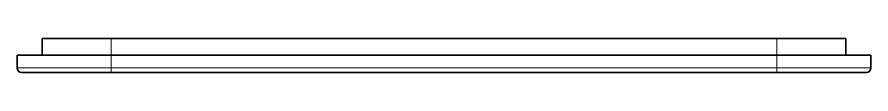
# Model space of a CAD drawing. Extents: x 487 to 800, y 314 to 605.
# Drawn here: x 575.62 to 612.82, y 314.09 to 315.56 of the extents above; entities that cross this region are included whole.
import ezdxf

# ---------------------------------------------------------------- set-up
doc = ezdxf.new("R2010")
doc.units = 0

msp = doc.modelspace()

# ---------------------------------------------------------------- linework, layer by layer
at = {"color": 7, "lineweight": 35, "ltscale": 0.017999}
for p, q in [((576.717, 315.555), (576.717, 314.835)), ((611.717, 315.555), (611.717, 314.835))]:
    msp.add_line(p, q, dxfattribs=at)
at = {"color": 7, "lineweight": 35, "ltscale": 0.075}
for p, q in [((579.717, 315.555), (576.717, 315.555)), ((611.717, 315.555), (608.717, 315.555))]:
    msp.add_line(p, q, dxfattribs=at)
at = {"color": 7, "lineweight": 13, "ltscale": 0.017999}
for p, q in [((579.717, 315.555), (579.717, 314.835)), ((608.717, 315.555), (608.717, 314.835))]:
    msp.add_line(p, q, dxfattribs=at)
at = {"color": 7, "lineweight": 35}
for p, q in [((608.717, 315.555), (579.717, 315.555)), ((608.717, 314.835), (579.717, 314.835)), ((608.717, 314.085), (579.717, 314.085))]:
    msp.add_line(p, q, dxfattribs=at)
at = {"color": 7, "lineweight": 35, "ltscale": 0.102499}
msp.add_line((575.617, 314.835), (579.717, 314.835), dxfattribs=at)
at = {"color": 7, "lineweight": 35, "ltscale": 0.01375}
for p, q in [((575.617, 314.285), (575.617, 314.835)), ((612.817, 314.285), (612.817, 314.835))]:
    msp.add_line(p, q, dxfattribs=at)
at = {"color": 7, "lineweight": 13, "ltscale": 0.01375}
for p, q in [((579.717, 314.285), (579.717, 314.835)), ((608.717, 314.285), (608.717, 314.835))]:
    msp.add_line(p, q, dxfattribs=at)
at = {"color": 7, "lineweight": 35, "ltscale": 0.102501}
msp.add_line((608.717, 314.835), (612.817, 314.835), dxfattribs=at)
at = {"color": 7, "lineweight": 13, "ltscale": 0.102499}
msp.add_line((575.617, 314.285), (579.717, 314.285), dxfattribs=at)
at = {"color": 7, "lineweight": 35, "ltscale": 0.097499}
msp.add_line((575.817, 314.085), (579.717, 314.085), dxfattribs=at)
at = {"color": 7, "lineweight": 13}
msp.add_line((608.717, 314.285), (579.717, 314.285), dxfattribs=at)
at = {"color": 7, "lineweight": 13, "ltscale": 0.005}
for p, q in [((579.717, 314.085), (579.717, 314.285)), ((608.717, 314.085), (608.717, 314.285))]:
    msp.add_line(p, q, dxfattribs=at)
at = {"color": 7, "lineweight": 13, "ltscale": 0.102501}
msp.add_line((608.717, 314.285), (612.817, 314.285), dxfattribs=at)
at = {"color": 7, "lineweight": 35, "ltscale": 0.097501}
msp.add_line((608.717, 314.085), (612.617, 314.085), dxfattribs=at)
at = {"color": 7, "lineweight": 35}
for centre, start, end in [((575.817, 314.285), 180, 270), ((612.617, 314.285), 270, 360)]:
    msp.add_arc(centre, 0.2, start, end, dxfattribs=at)

doc.saveas('drawing.dxf')
